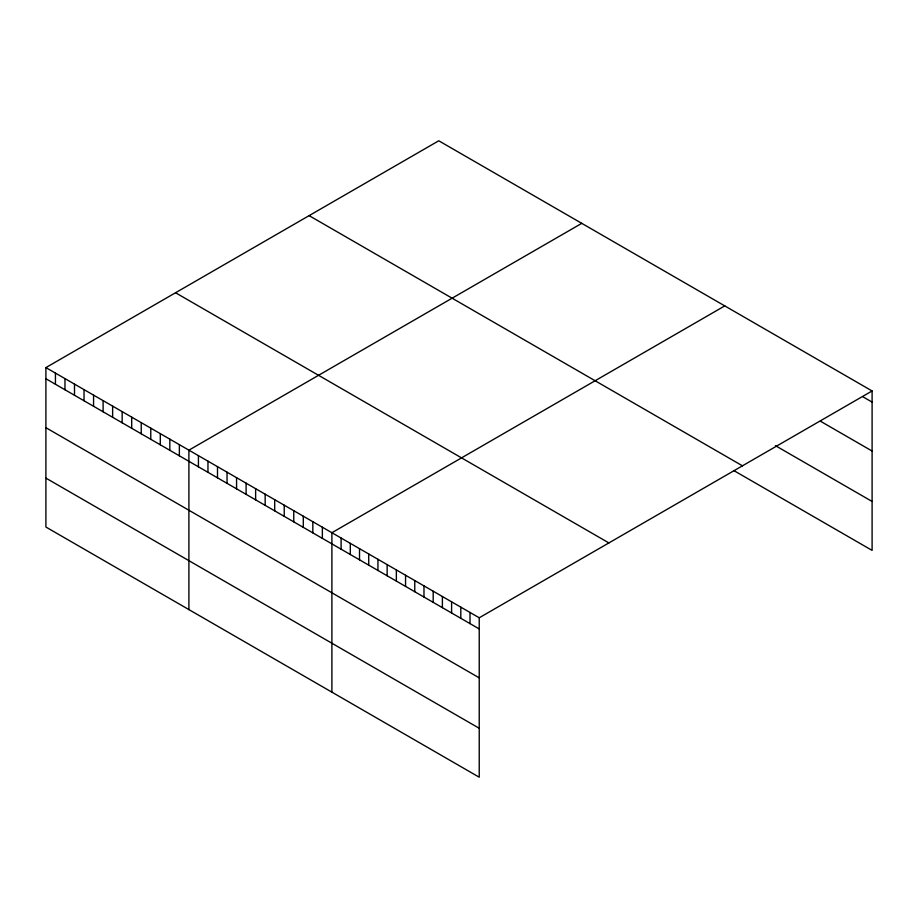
<?xml version="1.0" encoding="UTF-8"?>
<svg xmlns="http://www.w3.org/2000/svg" width="918" height="918" viewBox="0 0 918 918"><rect width="100%" height="100%" fill="white"/><g stroke="black" fill="none" stroke-linecap="round" stroke-linejoin="round"><path stroke-width="1.38" d="M45.9 367.602L479.23 617.78L479.23 777.213L45.9 527.035L45.9 367.602L438.77 140.787L872.1 390.965L872.1 550.398L733.975 470.647M581.771 223.338L188.901 450.164L188.901 609.598M724.772 305.901L331.891 532.727L331.891 692.161M479.23 617.78L872.1 390.965M862.897 396.794L872.1 402.107M820.302 421.132L872.1 451.048M775.412 445.643L872.1 501.457M309.125 215.638L742.455 465.816M175.545 292.75L608.875 542.928M45.9 378.755L479.23 628.933M45.9 427.685L479.23 677.863M45.9 478.106L479.23 728.284M470.016 612.467L470.016 623.62M460.813 607.154L460.813 618.296M451.599 601.841L451.599 612.983M442.396 596.516L442.396 607.67M433.181 591.203L433.181 602.346M423.978 585.891L423.978 597.033M414.764 580.566L414.764 591.72M405.561 575.253L405.561 586.395M396.358 569.94L396.358 581.083M387.144 564.616L387.144 575.77M377.941 559.303L377.941 570.457M368.726 553.99L368.726 565.132M359.523 548.677L359.523 559.819M350.309 543.353L350.309 554.506M341.106 538.04L341.106 549.182M322.367 527.219L322.367 538.361M312.831 521.711L312.831 532.865M303.296 516.214L303.296 527.357M293.76 510.706L293.76 521.86M284.224 505.198L284.224 516.352M274.7 499.702L274.7 510.844M265.164 494.194L265.164 505.348M255.629 488.697L255.629 499.84M246.093 483.189L246.093 494.332M236.569 477.681L236.569 488.835M227.033 472.185L227.033 483.327M217.497 466.677L217.497 477.819M207.961 461.169L207.961 472.322M198.426 455.672L198.426 466.814M179.366 444.656L179.366 455.81M169.83 439.16L169.83 450.302M160.294 433.652L160.294 444.805M150.77 428.144L150.77 439.297M141.234 422.647L141.234 433.789M131.699 417.139L131.699 428.293M122.163 411.643L122.163 422.785M112.627 406.135L112.627 417.277M103.103 400.627L103.103 411.78M93.567 395.13L93.567 406.272M84.031 389.622L84.031 400.764M74.496 384.114L74.496 395.268M64.971 378.618L64.971 389.76M55.436 373.11L55.436 384.252"/></g></svg>
